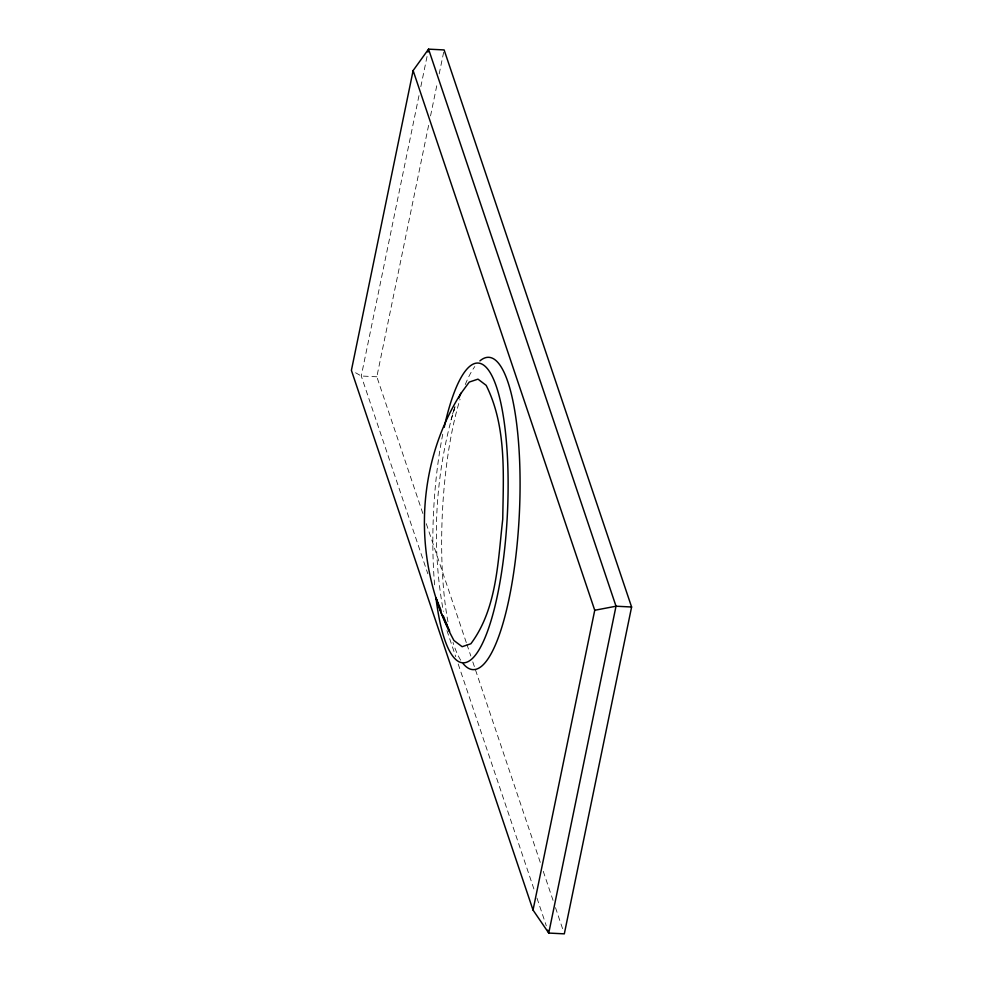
<?xml version="1.0" encoding="UTF-8"?>
<svg xmlns="http://www.w3.org/2000/svg" width="983" height="983" viewBox="0 0 983 983"><rect width="100%" height="100%" fill="white"/><g stroke="black" fill="none" stroke-linecap="round" stroke-linejoin="round"><path stroke-width="0.74" stroke-dasharray="4.92 3.69" d="M418.979 95.634L361.265 375.998L427.838 573.802M420.835 86.627L427.322 55.146M422.862 513.507L376.845 376.784L428.699 124.902M430.542 115.908L437.337 82.928M439.192 73.922L444.132 49.936M454.932 406.618C435.223 472.479 430.935 543.759 443.382 611.365M451 419.938L455.129 406.348M452.549 413.868L455.682 406.077M376.845 376.784L361.265 375.998L353.868 371.771M426.278 523.681L466.421 642.956M466.913 644.406L470.832 656.042M472.786 661.866L540.822 864.032M543.267 871.307L553.06 900.391M555.506 907.665L562.854 929.488M446.933 630.533L455.743 656.705M458.189 663.98L534.543 890.881M537.001 898.155L546.29 925.789M460.72 660.22A156.346 38.46 -87.1 0 1 453.003 642.39M447.99 621.858A156.346 38.46 -87.1 0 1 460.032 399.282M465.266 384.562A156.346 38.46 -87.1 0 1 474.814 366.548M434.621 584.836A150.092 36.924 -87.1 0 1 442.94 433.331"/><path stroke-width="1.47" d="M413.118 70.567L351.398 370.358L533.032 910.061L548.747 933.064L564.316 933.85L631.602 607.003L444.132 49.936L428.551 49.15L413.118 70.567L594.74 610.271L533.032 910.061M427.937 52.148L428.551 49.15L616.022 606.216L548.747 933.064L547.764 930.151M458.938 397.98L460.572 393.913L469.247 382.068L477.984 379.143L486.167 385.336C506.712 426.425 503.357 474.568 502.743 519.221C497.853 561.305 497.152 608.477 470.869 643.767L462.145 646.703L453.949 640.511C412.491 564.254 414.408 466.089 461.396 392.745M594.74 610.271L616.022 606.216L631.602 607.003M441.035 610.308L435.899 597.676L441.011 612.507L449.6 631.381L443.321 615.923M446.147 622.718L446.86 625.63M479.913 360.896A156.346 38.46 -87.1 0 1 519.122 518.287A156.346 38.46 -87.1 0 1 463.202 663.697M444.205 427.335A150.092 36.924 -87.1 0 1 500.359 400.867A150.092 36.924 -87.1 0 1 489.681 625.053A150.092 36.924 -87.1 0 1 436.059 598.5"/></g></svg>
